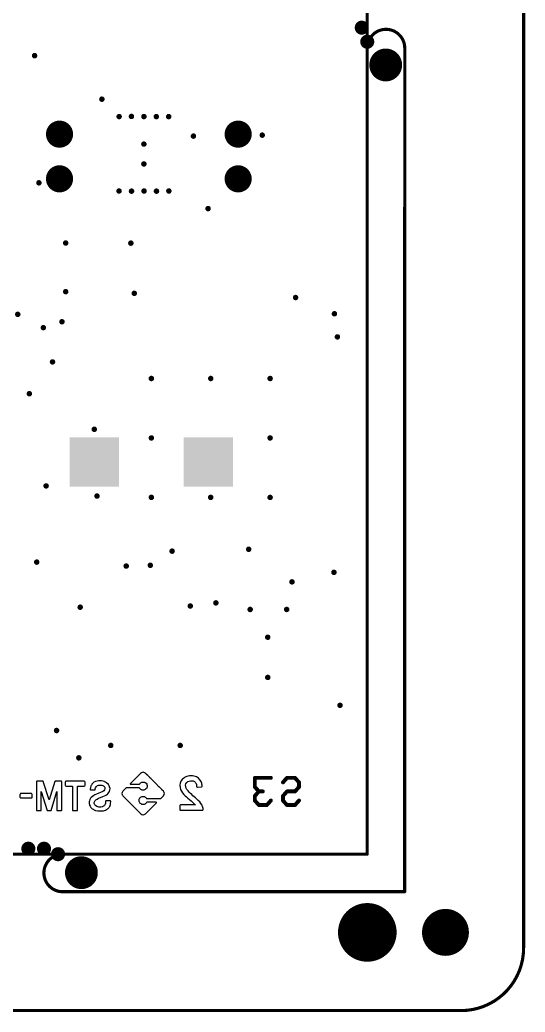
# Model space of a CAD drawing. Header units: inches. Extents: x -10 to 237, y -10 to 218.
# Drawn here: x 205 to 237.3, y -10.1 to 53.3 of the extents above; entities that cross this region are included whole.
import ezdxf

# ---------------------------------------------------------------- set-up
doc = ezdxf.new("R2010")
doc.units = ezdxf.units.IN
doc.header["$MEASUREMENT"] = 0
doc.layers.get('0').update_dxf_attribs({"color": 1})
doc.layers.add('1_DRL', color=12, linetype='Continuous')
doc.layers.add('3_GBS', color=52, linetype='Continuous')

# ---------------------------------------------------------------- blocks, each defined once
blk = doc.blocks.new('D11ROUND0_35001X0_35001')
at = {"const_width": 0.175005}
blk.add_lwpolyline([(0.087502, 0, 1), (-0.087502, 0, 1), (0.087502, 0)], format="xyb", dxfattribs=at)
blk = doc.blocks.new('D18ROUND3_55001X3_55001')
at = {"const_width": 1.775005}
blk.add_lwpolyline([(0.887502, 0, 1), (-0.887502, 0, 1), (0.887502, 0)], format="xyb", dxfattribs=at)
blk = doc.blocks.new('D12ROUND0_7X0_7')
at = {"const_width": 0.35}
blk.add_lwpolyline([(0.175, 0, 1), (-0.175, 0, 1), (0.175, 0)], format="xyb", dxfattribs=at)
blk = doc.blocks.new('D19ROUND1_8X1_8')
at = {"const_width": 0.9}
blk.add_lwpolyline([(0.45, 0, 1), (-0.45, 0, 1), (0.45, 0)], format="xyb", dxfattribs=at)
blk = doc.blocks.new('D64ROUND1_73479X1_73479')
at = {"const_width": 0.867395}
blk.add_lwpolyline([(0.433698, 0, 1), (-0.433698, 0, 1), (0.433698, 0)], format="xyb", dxfattribs=at)
blk = doc.blocks.new('D65RECTANGLE3_15719X3_1572')
blk.add_solid([(-1.578595, -1.5786), (1.578595, -1.5786), (-1.578595, 1.5786), (1.578595, 1.5786)])
blk = doc.blocks.new('D81ROUND3_75001X3_75001')
at = {"const_width": 1.875005}
blk.add_lwpolyline([(0.937503, 0, 1), (-0.937503, 0, 1), (0.937503, 0)], format="xyb", dxfattribs=at)
blk = doc.blocks.new('D82ROUND0_9X0_9')
at = {"const_width": 0.45}
blk.add_lwpolyline([(0.225, 0, 1), (-0.225, 0, 1), (0.225, 0)], format="xyb", dxfattribs=at)
blk = doc.blocks.new('D83ROUND2_99999X2_99999')
at = {"const_width": 1.499995}
blk.add_lwpolyline([(0.749997, 0, 1), (-0.749997, 0, 1), (0.749997, 0)], format="xyb", dxfattribs=at)
blk = doc.blocks.new('D87ROUND2_1X2_1')
at = {"const_width": 1.05}
blk.add_lwpolyline([(0.525, 0, 1), (-0.525, 0, 1), (0.525, 0)], format="xyb", dxfattribs=at)

msp = doc.modelspace()

# ---------------------------------------------------------------- linework, layer by layer
at = {"layer": '3_GBS'}
for points, const_width in [([(237.19953, -5.99999), (237.19953, 213.73958)], 0.2), ([(227.19462, 64.18313), (227.18954, 0)], 0.2), ([(229.59372, 51.55128), (229.58936, -2.4)], 0.2), ([(221.02821, 4.88104), (220.00172, 4.88104)], 0.25001), ([(220.00172, 4.88104), (220.00172, 4.30157)], 0.25001), ([(222.05833, 4.88104), (221.80172, 4.5913)], 0.25001), ([(222.57159, 4.88104), (222.05833, 4.88104)], 0.25001), ([(222.82821, 4.5913), (222.57159, 4.88104)], 0.25001), ([(222.82821, 4.30157), (222.82821, 4.5913)], 0.25001), ([(220.00172, 4.30157), (220.25834, 4.01183)], 0.25001), ([(220.25834, 4.01183), (220.00172, 3.72209)], 0.25001), ([(220.00172, 3.72209), (220.00172, 3.43235)], 0.25001), ([(220.25834, 4.01183), (220.51495, 4.01183)], 0.25001), ([(221.80172, 3.72209), (222.05833, 4.01183)], 0.25001), ([(221.80172, 3.43235), (221.80172, 3.72209)], 0.25001), ([(222.05833, 4.01183), (222.57159, 4.01183)], 0.25001), ([(222.57159, 4.01183), (222.82821, 4.30157)], 0.25001), ([(220.00172, 3.43235), (220.25834, 3.14262)], 0.25001), ([(220.25834, 3.14262), (220.77159, 3.14262)], 0.25001), ([(220.77159, 3.14262), (221.02821, 3.43235)], 0.25001), ([(222.05833, 3.14262), (221.80172, 3.43235)], 0.25001), ([(222.57159, 3.14262), (222.05833, 3.14262)], 0.25001), ([(222.82821, 3.43235), (222.57159, 3.14262)], 0.25001), ([(227.18954, 0), (114.79477, 0)], 0.2), ([(229.58936, -2.4), (207.70459, -2.4)], 0.2), ([(-5.99999, -9.99998), (233.19953, -9.99998)], 0.2)]:
    msp.add_lwpolyline(points, dxfattribs=dict(at, const_width=const_width))
at = {"layer": '3_GBS', "const_width": 0.2}
for points in [[(227.19383, 51.5399, -0.995269), (229.59372, 51.55128)], [(207.70459, -2.4, -0.414214), (206.50459, -1.2), (206.50459, -1.2, -0.414214), (207.70459, 0)], [(233.19953, -9.99998, 0.414214), (237.19953, -5.99999)]]:
    msp.add_lwpolyline(points, format="xyb", dxfattribs=at)
at = {"layer": '3_GBS'}
for points, const_width in [([(229.54372, 51.55128, 1), (229.64372, 51.55128, 1), (229.54372, 51.55128)], 0.1), ([(229.54372, 51.55128, 1), (229.64372, 51.55128, 1), (229.54372, 51.55128)], 0.1), ([(229.54372, 51.55128, 1), (229.64372, 51.55128, 1), (229.54372, 51.55128)], 0.1), ([(219.939218, 4.88104, 1), (220.064223, 4.88104, 1), (219.939218, 4.88104)], 0.125005), ([(219.939218, 4.88104, 1), (220.064223, 4.88104, 1), (219.939218, 4.88104)], 0.125005), ([(219.939218, 4.88104, 1), (220.064223, 4.88104, 1), (219.939218, 4.88104)], 0.125005), ([(220.965708, 4.88104, 1), (221.090713, 4.88104, 1), (220.965708, 4.88104)], 0.125005), ([(221.739218, 4.5913, 1), (221.864222, 4.5913, 1), (221.739218, 4.5913)], 0.125005), ([(221.739218, 4.5913, 1), (221.864222, 4.5913, 1), (221.739218, 4.5913)], 0.125005), ([(221.995828, 4.88104, 1), (222.120833, 4.88104, 1), (221.995828, 4.88104)], 0.125005), ([(221.995828, 4.88104, 1), (222.120833, 4.88104, 1), (221.995828, 4.88104)], 0.125005), ([(221.995828, 4.88104, 1), (222.120833, 4.88104, 1), (221.995828, 4.88104)], 0.125005), ([(222.509087, 4.88104, 1), (222.634092, 4.88104, 1), (222.509087, 4.88104)], 0.125005), ([(222.509087, 4.88104, 1), (222.634092, 4.88104, 1), (222.509087, 4.88104)], 0.125005), ([(222.509087, 4.88104, 1), (222.634092, 4.88104, 1), (222.509087, 4.88104)], 0.125005), ([(222.765708, 4.5913, 1), (222.890713, 4.5913, 1), (222.765708, 4.5913)], 0.125005), ([(222.765708, 4.5913, 1), (222.890713, 4.5913, 1), (222.765708, 4.5913)], 0.125005), ([(222.765708, 4.5913, 1), (222.890713, 4.5913, 1), (222.765708, 4.5913)], 0.125005), ([(219.939218, 4.30157, 1), (220.064223, 4.30157, 1), (219.939218, 4.30157)], 0.125005), ([(219.939218, 4.30157, 1), (220.064223, 4.30157, 1), (219.939218, 4.30157)], 0.125005), ([(219.939218, 4.30157, 1), (220.064223, 4.30157, 1), (219.939218, 4.30157)], 0.125005), ([(219.939218, 3.72209, 1), (220.064223, 3.72209, 1), (219.939218, 3.72209)], 0.125005), ([(219.939218, 3.72209, 1), (220.064223, 3.72209, 1), (219.939218, 3.72209)], 0.125005), ([(219.939218, 3.72209, 1), (220.064223, 3.72209, 1), (219.939218, 3.72209)], 0.125005), ([(220.195838, 4.01183, 1), (220.320843, 4.01183, 1), (220.195838, 4.01183)], 0.125005), ([(220.195838, 4.01183, 1), (220.320843, 4.01183, 1), (220.195838, 4.01183)], 0.125005), ([(220.195838, 4.01183, 1), (220.320843, 4.01183, 1), (220.195838, 4.01183)], 0.125005), ([(220.195838, 4.01183, 1), (220.320843, 4.01183, 1), (220.195838, 4.01183)], 0.125005), ([(220.452448, 4.01183, 1), (220.577452, 4.01183, 1), (220.452448, 4.01183)], 0.125005), ([(220.452448, 4.01183, 1), (220.577452, 4.01183, 1), (220.452448, 4.01183)], 0.125005), ([(221.739218, 3.72209, 1), (221.864222, 3.72209, 1), (221.739218, 3.72209)], 0.125005), ([(221.739218, 3.72209, 1), (221.864222, 3.72209, 1), (221.739218, 3.72209)], 0.125005), ([(221.739218, 3.72209, 1), (221.864222, 3.72209, 1), (221.739218, 3.72209)], 0.125005), ([(221.995828, 4.01183, 1), (222.120833, 4.01183, 1), (221.995828, 4.01183)], 0.125005), ([(221.995828, 4.01183, 1), (222.120833, 4.01183, 1), (221.995828, 4.01183)], 0.125005), ([(221.995828, 4.01183, 1), (222.120833, 4.01183, 1), (221.995828, 4.01183)], 0.125005), ([(222.509087, 4.01183, 1), (222.634092, 4.01183, 1), (222.509087, 4.01183)], 0.125005), ([(222.509087, 4.01183, 1), (222.634092, 4.01183, 1), (222.509087, 4.01183)], 0.125005), ([(222.509087, 4.01183, 1), (222.634092, 4.01183, 1), (222.509087, 4.01183)], 0.125005), ([(222.765708, 4.30157, 1), (222.890713, 4.30157, 1), (222.765708, 4.30157)], 0.125005), ([(222.765708, 4.30157, 1), (222.890713, 4.30157, 1), (222.765708, 4.30157)], 0.125005), ([(222.765708, 4.30157, 1), (222.890713, 4.30157, 1), (222.765708, 4.30157)], 0.125005), ([(219.939218, 3.43235, 1), (220.064223, 3.43235, 1), (219.939218, 3.43235)], 0.125005), ([(219.939218, 3.43235, 1), (220.064223, 3.43235, 1), (219.939218, 3.43235)], 0.125005), ([(219.939218, 3.43235, 1), (220.064223, 3.43235, 1), (219.939218, 3.43235)], 0.125005), ([(220.195838, 3.14262, 1), (220.320843, 3.14262, 1), (220.195838, 3.14262)], 0.125005), ([(220.195838, 3.14262, 1), (220.320843, 3.14262, 1), (220.195838, 3.14262)], 0.125005), ([(220.195838, 3.14262, 1), (220.320843, 3.14262, 1), (220.195838, 3.14262)], 0.125005), ([(220.709088, 3.14262, 1), (220.834093, 3.14262, 1), (220.709088, 3.14262)], 0.125005), ([(220.709088, 3.14262, 1), (220.834093, 3.14262, 1), (220.709088, 3.14262)], 0.125005), ([(220.709088, 3.14262, 1), (220.834093, 3.14262, 1), (220.709088, 3.14262)], 0.125005), ([(220.965708, 3.43235, 1), (221.090713, 3.43235, 1), (220.965708, 3.43235)], 0.125005), ([(220.965708, 3.43235, 1), (221.090713, 3.43235, 1), (220.965708, 3.43235)], 0.125005), ([(221.739218, 3.43235, 1), (221.864222, 3.43235, 1), (221.739218, 3.43235)], 0.125005), ([(221.739218, 3.43235, 1), (221.864222, 3.43235, 1), (221.739218, 3.43235)], 0.125005), ([(221.739218, 3.43235, 1), (221.864222, 3.43235, 1), (221.739218, 3.43235)], 0.125005), ([(221.995828, 3.14262, 1), (222.120833, 3.14262, 1), (221.995828, 3.14262)], 0.125005), ([(221.995828, 3.14262, 1), (222.120833, 3.14262, 1), (221.995828, 3.14262)], 0.125005), ([(221.995828, 3.14262, 1), (222.120833, 3.14262, 1), (221.995828, 3.14262)], 0.125005), ([(222.509087, 3.14262, 1), (222.634092, 3.14262, 1), (222.509087, 3.14262)], 0.125005), ([(222.509087, 3.14262, 1), (222.634092, 3.14262, 1), (222.509087, 3.14262)], 0.125005), ([(222.509087, 3.14262, 1), (222.634092, 3.14262, 1), (222.509087, 3.14262)], 0.125005), ([(222.765708, 3.43235, 1), (222.890713, 3.43235, 1), (222.765708, 3.43235)], 0.125005), ([(207.65459, 0, 1), (207.75459, 0, 1), (207.65459, 0)], 0.1), ([(207.65459, 0, 1), (207.75459, 0, 1), (207.65459, 0)], 0.1), ([(227.13954, 0, 1), (227.23954, 0, 1), (227.13954, 0)], 0.1), ([(227.13954, 0, 1), (227.23954, 0, 1), (227.13954, 0)], 0.1), ([(227.13954, 0, 1), (227.23954, 0, 1), (227.13954, 0)], 0.1), ([(207.65459, -2.4, 1), (207.75459, -2.4, 1), (207.65459, -2.4)], 0.1), ([(207.65459, -2.4, 1), (207.75459, -2.4, 1), (207.65459, -2.4)], 0.1), ([(229.53936, -2.4, 1), (229.63936, -2.4, 1), (229.53936, -2.4)], 0.1), ([(229.53936, -2.4, 1), (229.63936, -2.4, 1), (229.53936, -2.4)], 0.1), ([(229.53936, -2.4, 1), (229.63936, -2.4, 1), (229.53936, -2.4)], 0.1), ([(237.14953, -5.99999, 1), (237.24953, -5.99999, 1), (237.14953, -5.99999)], 0.1), ([(237.14953, -5.99999, 1), (237.24953, -5.99999, 1), (237.14953, -5.99999)], 0.1), ([(233.14953, -9.99998, 1), (233.24953, -9.99998, 1), (233.14953, -9.99998)], 0.1), ([(233.14953, -9.99998, 1), (233.24953, -9.99998, 1), (233.14953, -9.99998)], 0.1), ([(233.14953, -9.99998, 1), (233.24953, -9.99998, 1), (233.14953, -9.99998)], 0.1)]:
    msp.add_lwpolyline(points, format="xyb", close=True, dxfattribs=dict(at, const_width=const_width))
for points in [[(211.80108, 3.48361), (211.80539, 3.48013), (211.87842, 3.40713), (211.87974, 3.40538), (211.98284, 3.30284), (211.98533, 3.29938), (211.98698, 3.29763), (211.99155, 3.29415), (212.06727, 3.2177), (212.07156, 3.21422), (212.09071, 3.19509), (212.09203, 3.19336), (212.54281, 2.7432), (212.54413, 2.74147), (212.70074, 2.58679), (212.70074, 2.58679, 0.152722), (212.83978, 2.52423), (212.85533, 2.52161), (212.91032, 2.53119), (212.95952, 2.55029), (212.96567, 2.55377), (213.00752, 2.58679), (213.01042, 2.58854), (213.7015, 3.2785), (213.7015, 3.2785, 0.576548), (213.69543, 3.31676), (213.08865, 3.31676), (213.08865, 3.31676, 0.204165), (213.07626, 3.30459), (213.04839, 3.26288), (213.04367, 3.25765), (212.99493, 3.2177), (212.98317, 3.21074), (212.96325, 3.20205), (212.96325, 3.20205, -0.249321), (212.7808, 3.1864), (212.72645, 3.20899), (212.67395, 3.24896), (212.66869, 3.25417), (212.65314, 3.27505), (212.65314, 3.27505, -0.415739), (212.68723, 3.62958), (212.72581, 3.65915), (212.78588, 3.68348), (212.79261, 3.68521), (212.83221, 3.69042), (212.83221, 3.69042, -0.236999), (213.03473, 3.61742), (213.04387, 3.61048), (213.04738, 3.607), (213.07852, 3.56006), (213.08629, 3.55313), (213.09056, 3.55138), (213.9696, 3.55138), (213.97389, 3.55313), (213.97664, 3.55486), (214.04323, 3.6209), (214.04453, 3.62265), (214.11405, 3.69217), (214.11839, 3.69562), (214.14753, 3.72519), (214.16394, 3.74777), (214.16731, 3.75125), (214.18075, 3.77038), (214.18271, 3.77386), (214.18415, 3.77731), (214.1871, 3.78254), (214.1887, 3.78775), (214.19614, 3.80512), (214.1981, 3.8086), (214.20371, 3.82425), (214.21093, 3.87812), (214.21098, 3.8816), (214.20277, 3.93896), (214.18217, 3.98762), (214.15027, 4.03108), (214.05908, 4.12318), (214.05634, 4.12666), (214.05207, 4.13014), (213.87318, 4.30916), (213.87044, 4.31262), (213.86612, 4.3161), (213.68454, 4.49859), (213.68022, 4.50207), (213.47506, 4.70715), (213.47224, 4.71063), (213.34298, 4.83923), (213.34024, 4.84271), (213.29256, 4.88965), (213.29018, 4.89311), (213.15708, 5.02521), (213.15434, 5.02869), (213.15004, 5.03215), (213.07887, 5.10342), (213.07666, 5.1069), (213.05271, 5.12948), (213.04875, 5.13471), (213.0423, 5.13992), (213.01299, 5.16946), (213.01024, 5.17294), (213.00836, 5.17467), (213.00272, 5.17815), (212.96752, 5.20596), (212.95807, 5.21117), (212.90948, 5.23029), (212.85591, 5.23811), (212.85363, 5.23811), (212.79876, 5.23029), (212.79518, 5.22856), (212.7502, 5.21117), (212.74766, 5.20944), (212.74075, 5.20596), (212.69528, 5.16946), (212.63991, 5.11383), (212.63501, 5.11038), (212.63313, 5.10863), (212.62939, 5.10342), (212.55822, 5.03215), (212.55581, 5.03042), (212.55393, 5.02869), (212.55119, 5.02521), (212.42787, 4.90182), (212.42271, 4.89834), (212.42084, 4.89659), (212.4157, 4.88965), (212.37224, 4.84619), (212.36991, 4.84444), (212.36803, 4.84271), (212.36529, 4.83923), (212.23602, 4.71063), (212.23321, 4.70715), (212.18213, 4.65676), (212.17933, 4.65328), (212.03681, 4.51076), (212.03681, 4.51076, 0.651792), (212.04225, 4.47078), (212.61662, 4.47078), (212.62866, 4.47947), (212.63016, 4.48122), (212.6427, 4.50207), (212.66871, 4.53334), (212.7105, 4.56636), (212.71603, 4.56984), (212.7247, 4.5768), (212.7279, 4.57853), (212.76828, 4.59417), (212.76828, 4.59417, -0.241766), (212.93999, 4.59417), (212.98037, 4.57853), (213.03993, 4.53334), (213.08055, 4.47947), (213.09119, 4.45341), (213.09185, 4.44993), (213.09307, 4.44645), (213.09307, 4.44645, -0.165403), (213.11006, 4.32653), (213.10379, 4.28307), (213.09058, 4.25181), (213.08906, 4.24658), (213.0804, 4.22572), (213.03739, 4.17012), (212.99112, 4.13362), (212.98395, 4.13014), (212.97956, 4.12666), (212.97956, 4.12666, -0.388381), (212.64654, 4.19966), (212.64316, 4.20314), (212.62784, 4.22747), (212.61852, 4.23441), (211.81784, 4.23616), (211.7948, 4.23964), (211.7948, 4.23964, 0.434812), (211.76028, 4.23441), (211.56061, 4.03629), (211.52599, 3.98935), (211.50329, 3.93548), (211.49617, 3.8816), (211.49612, 3.87985), (211.50306, 3.82598), (211.50905, 3.8086), (211.51093, 3.80512), (211.52447, 3.7721), (211.52642, 3.76862), (211.55965, 3.72519), (211.58446, 3.70086), (211.58878, 3.69562), (211.59315, 3.69217), (211.6122, 3.67304), (211.61355, 3.67129), (211.66612, 3.61917), (211.66745, 3.61742)], [(206.31104, 2.78318), (206.32501, 2.79187), (206.33136, 2.80579), (206.33177, 4.01109), (206.33228, 4.01109), (206.70985, 2.80231), (206.71729, 2.79014), (206.72963, 2.78318), (206.94244, 2.78318), (206.94726, 2.78493), (206.95895, 2.79535), (206.96077, 2.79883), (207.33616, 4.00586), (207.33695, 4.00586), (207.33708, 4.005), (207.3372, 2.80751), (207.34023, 2.7971), (207.34975, 2.78666), (207.3529, 2.78493), (207.35773, 2.78318), (207.62115, 2.78318), (207.62598, 2.78493), (207.6291, 2.78666), (207.63151, 2.78841), (207.64071, 2.80231), (207.64147, 2.80579), (207.6416, 4.64111), (207.64101, 4.64459), (207.63278, 4.65849), (207.62445, 4.66369), (207.22242, 4.66369), (207.22242, 4.66369, 0.208959), (207.20695, 4.64805), (206.83489, 3.48099), (206.83357, 3.48186), (206.46682, 4.64632), (206.46083, 4.65676), (206.45074, 4.66369), (206.04762, 4.66369), (206.04404, 4.66197), (206.03378, 4.65153), (206.03045, 4.64111), (206.03025, 2.80982), (206.03025, 2.80982, 0.342475), (206.05092, 2.78318)], [(208.32818, 4.35087), (208.32829, 2.80751), (208.33131, 2.7971), (208.34086, 2.78666), (208.34401, 2.78493), (208.34883, 2.78318), (208.63423, 2.78318), (208.63905, 2.78493), (208.6422, 2.78666), (208.6422, 2.78666, 0.254673), (208.6549, 2.80997), (208.65488, 4.35087), (209.0864, 4.35259), (209.0864, 4.35259, 0.354729), (209.13664, 4.40995), (209.13669, 4.60514), (209.13669, 4.60514, 0.341452), (209.09143, 4.66369), (207.91805, 4.66369), (207.89443, 4.65153), (207.87766, 4.62895), (207.87284, 4.60809), (207.87279, 4.4117), (207.87279, 4.4117, 0.362886), (207.92305, 4.35259)], [(209.5371, 2.96047, 0.121318), (209.64804, 2.87355), (209.67405, 2.85618), (209.80827, 2.79883), (209.80895, 2.79796), (209.80908, 2.79951), (209.81457, 2.7971), (209.96143, 2.76581), (210.23364, 2.76581), (210.31175, 2.7797), (210.38993, 2.80055), (210.45406, 2.82489), (210.51771, 2.85793), (210.52208, 2.86139), (210.57733, 2.89616), (210.57733, 2.89616, 0.121902), (210.71799, 3.05778), (210.71799, 3.05778, 0.078202), (210.76757, 3.18465), (210.77616, 3.21247), (210.78007, 3.38452), (210.77555, 3.40017), (210.76633, 3.40886), (210.76275, 3.41061), (210.75602, 3.41234), (210.47855, 3.41234), (210.47855, 3.41234, 0.347872), (210.45467, 3.388), (210.45165, 3.25417), (210.43153, 3.19336), (210.43153, 3.19336, -0.195696), (210.31777, 3.06474), (210.26183, 3.03693), (210.26183, 3.03693, -0.300052), (209.79707, 3.11861), (209.79707, 3.11861, -0.493453), (209.82912, 3.46621), (209.83766, 3.4749), (209.90616, 3.52532), (209.99867, 3.57746), (210.13621, 3.63482), (210.27916, 3.68348), (210.4913, 3.78254), (210.49374, 3.78427), (210.5165, 3.80512), (210.56633, 3.83814), (210.58716, 3.859), (210.58807, 3.86075), (210.64278, 3.91462), (210.64278, 3.91462, 0.282415), (210.70844, 4.31262), (210.68838, 4.36476), (210.66994, 4.39778), (210.6693, 4.39953), (210.63064, 4.45513), (210.50626, 4.56636), (210.44294, 4.60461), (210.37664, 4.63588), (210.37393, 4.63763), (210.29866, 4.66369), (210.19508, 4.68282), (210.11789, 4.6863), (210.11789, 4.6863, 0.06447), (209.92175, 4.67065), (209.80535, 4.64459), (209.7085, 4.60113), (209.67908, 4.58201), (209.6038, 4.51597), (209.58018, 4.48295), (209.56575, 4.45689), (209.54167, 4.42211), (209.51218, 4.36128), (209.51111, 4.35955), (209.47708, 4.26397), (209.47591, 4.25874), (209.46669, 4.15272), (209.46669, 4.15272, 0.253012), (209.48734, 4.11102), (209.77055, 4.11102), (209.77055, 4.11102, 0.336449), (209.79117, 4.13708), (209.7916, 4.18226), (209.7916, 4.18226, -0.187006), (209.83979, 4.30393), (209.83979, 4.30393, -0.101393), (209.88322, 4.34911), (209.88322, 4.34911, -0.087294), (210.0042, 4.40822), (210.0042, 4.40822, -0.126125), (210.27428, 4.38737), (210.31078, 4.3752), (210.32546, 4.36476), (210.33125, 4.35955), (210.35005, 4.3387), (210.35005, 4.3387, -0.428144), (210.34489, 4.05366), (210.34007, 4.0467), (210.26552, 3.99804), (209.86979, 3.84683), (209.76422, 3.79644), (209.69445, 3.75646), (209.60718, 3.6939), (209.53288, 3.62786), (209.48239, 3.57223), (209.44302, 3.50619), (209.41154, 3.40365), (209.41154, 3.40365, 0.147037), (209.41909, 3.18465), (209.4293, 3.13947), (209.45785, 3.06995), (209.50525, 2.99349), (209.5371, 2.96047)], [(216.64366, 2.80591), (216.64366, 2.80591, 0.400698), (216.69042, 2.85057), (216.69042, 2.85057, 0.145077), (216.62453, 3.12364), (216.62453, 3.12364, 0.086226), (216.28804, 3.52562), (216.28804, 3.52562, -0.005943), (215.96403, 3.80627), (215.96403, 3.80627, -0.048768), (215.66073, 4.13334), (215.66073, 4.13334, -0.10407), (215.57656, 4.31084), (215.57656, 4.31084, -0.33343), (215.71936, 4.64111), (215.71936, 4.64111, -0.200626), (216.04879, 4.68185), (216.04879, 4.68185, -0.181711), (216.20549, 4.56705), (216.20549, 4.56705, -0.145799), (216.27841, 4.32227), (216.27841, 4.32227, 0.44972), (216.33083, 4.27581), (216.59891, 4.30533), (216.59891, 4.30533, 0.414082), (216.64031, 4.35696), (216.64031, 4.35696, 0.067208), (216.58026, 4.59849), (216.58026, 4.59849, 0.255114), (216.11455, 4.98569), (216.11455, 4.98569, 0.097616), (215.7191, 4.98569), (215.7191, 4.98569, 0.110966), (215.44925, 4.86659), (215.44925, 4.86659, 0.230247), (215.20836, 4.40555), (215.20836, 4.40555, 0.185018), (215.37994, 3.91358), (215.37994, 3.91358, 0.045288), (215.71087, 3.58295), (215.71087, 3.58295, -0.01092), (216.12144, 3.22555), (216.12144, 3.22555, -0.030025), (216.17445, 3.17111), (216.19517, 3.14711), (215.25344, 3.14711), (215.25344, 3.14711, 0.414214), (215.20663, 3.1003), (215.20663, 2.85272), (215.20663, 2.85272, 0.414214), (215.25344, 2.80591)], [(204.96898, 3.64871), (204.96962, 3.6435), (204.97084, 3.63827), (204.98303, 3.61742), (205.00243, 3.60525), (205.00906, 3.60352), (205.71061, 3.60352), (205.71722, 3.60525), (205.72164, 3.607), (205.72806, 3.61048), (205.74447, 3.62786), (205.75077, 3.65044), (205.75087, 3.82425), (205.75087, 3.82425, 0.360448), (205.70937, 3.87292), (205.01031, 3.87292), (205.01031, 3.87292, 0.319622), (204.96878, 3.80164)]]:
    msp.add_lwpolyline(points, format="xyb", close=True, dxfattribs=at)

# ---------------------------------------------------------------- block references
at = {"layer": '1_DRL'}
for name, p in [('D12ROUND0_7X0_7', (226.84384, 52.84531)), ('D12ROUND0_7X0_7', (227.19386, 51.94531)), ('D11ROUND0_35001X0_35001', (205.90711, 51.054)), ('D19ROUND1_8X1_8', (228.37607, 50.46035)), ('D11ROUND0_35001X0_35001', (210.21495, 48.2727)), ('D11ROUND0_35001X0_35001', (211.31985, 47.16018)), ('D11ROUND0_35001X0_35001', (212.10471, 47.17034)), ('D11ROUND0_35001X0_35001', (212.90481, 47.16018)), ('D11ROUND0_35001X0_35001', (213.69729, 47.16018)), ('D11ROUND0_35001X0_35001', (214.48977, 47.16018)), ('D11ROUND0_35001X0_35001', (216.07219, 45.9105)), ('D11ROUND0_35001X0_35001', (220.47655, 45.974)), ('D11ROUND0_35001X0_35001', (212.90227, 45.4025)), ('D11ROUND0_35001X0_35001', (212.90227, 44.1325)), ('D11ROUND0_35001X0_35001', (206.18651, 42.926)), ('D11ROUND0_35001X0_35001', (211.31223, 42.40276)), ('D11ROUND0_35001X0_35001', (212.11233, 42.3926)), ('D11ROUND0_35001X0_35001', (212.91497, 42.40276)), ('D11ROUND0_35001X0_35001', (213.70745, 42.3926)), ('D11ROUND0_35001X0_35001', (214.49993, 42.40276)), ('D11ROUND0_35001X0_35001', (217.00945, 41.27754)), ('D11ROUND0_35001X0_35001', (207.89847, 39.07536)), ('D11ROUND0_35001X0_35001', (212.06915, 39.06774)), ('D11ROUND0_35001X0_35001', (207.89847, 35.96386)), ('D11ROUND0_35001X0_35001', (212.28759, 35.86226)), ('D11ROUND0_35001X0_35001', (222.61015, 35.59048)), ('D11ROUND0_35001X0_35001', (204.83269, 34.51606)), ('D11ROUND0_35001X0_35001', (225.09427, 34.55416)), ('D11ROUND0_35001X0_35001', (206.46845, 33.66516)), ('D11ROUND0_35001X0_35001', (207.65971, 34.04108)), ('D11ROUND0_35001X0_35001', (225.28477, 33.07334)), ('D11ROUND0_35001X0_35001', (207.05519, 31.47314)), ('D11ROUND0_35001X0_35001', (213.37979, 30.41396)), ('D11ROUND0_35001X0_35001', (217.17963, 30.41396)), ('D11ROUND0_35001X0_35001', (220.97947, 30.41396)), ('D11ROUND0_35001X0_35001', (205.57437, 29.4386)), ('D11ROUND0_35001X0_35001', (209.72727, 27.16784)), ('D11ROUND0_35001X0_35001', (213.37979, 26.61158)), ('D11ROUND0_35001X0_35001', (220.97947, 26.61158)), ('D11ROUND0_35001X0_35001', (206.64625, 23.5458)), ('D11ROUND0_35001X0_35001', (209.90253, 22.8981)), ('D11ROUND0_35001X0_35001', (213.37979, 22.81174)), ('D11ROUND0_35001X0_35001', (217.17963, 22.81174)), ('D11ROUND0_35001X0_35001', (220.97947, 22.81174)), ('D11ROUND0_35001X0_35001', (219.60787, 19.49704)), ('D11ROUND0_35001X0_35001', (214.70821, 19.37512)), ('D11ROUND0_35001X0_35001', (206.04427, 18.67408)), ('D11ROUND0_35001X0_35001', (211.77197, 18.42262)), ('D11ROUND0_35001X0_35001', (213.31375, 18.47088)), ('D11ROUND0_35001X0_35001', (225.06125, 18.0213)), ('D11ROUND0_35001X0_35001', (222.37901, 17.4117)), ('D11ROUND0_35001X0_35001', (208.82811, 15.79118)), ('D11ROUND0_35001X0_35001', (215.87153, 15.86738)), ('D11ROUND0_35001X0_35001', (217.50983, 16.06804)), ('D11ROUND0_35001X0_35001', (219.70439, 15.6464)), ('D11ROUND0_35001X0_35001', (222.03865, 15.6464)), ('D11ROUND0_35001X0_35001', (220.82707, 13.87094)), ('D11ROUND0_35001X0_35001', (220.82961, 11.303)), ('D11ROUND0_35001X0_35001', (225.45495, 9.51738)), ('D11ROUND0_35001X0_35001', (207.31427, 7.90702)), ('D11ROUND0_35001X0_35001', (210.78137, 6.95452)), ('D11ROUND0_35001X0_35001', (215.22637, 6.95452)), ('D11ROUND0_35001X0_35001', (208.73921, 6.1595)), ('D12ROUND0_7X0_7', (205.51, 0.35001)), ('D12ROUND0_7X0_7', (206.51, 0.35001)), ('D12ROUND0_7X0_7', (207.41, 0)), ('D19ROUND1_8X1_8', (208.90454, -1.18232)), ('D18ROUND3_55001X3_55001', (227.19955, -4.99999))]:
    msp.add_blockref(name, p, dxfattribs=at)
at = {"layer": '3_GBS'}
for name, p in [('D82ROUND0_9X0_9', (226.84384, 52.84531)), ('D82ROUND0_9X0_9', (227.19386, 51.94531)), ('D87ROUND2_1X2_1', (228.37607, 50.46035)), ('D64ROUND1_73479X1_73479', (207.50477, 46.0375)), ('D64ROUND1_73479X1_73479', (218.93477, 46.0375)), ('D64ROUND1_73479X1_73479', (207.50477, 43.18)), ('D64ROUND1_73479X1_73479', (218.93477, 43.18)), ('D65RECTANGLE3_15719X3_1572', (209.72727, 25.0825)), ('D65RECTANGLE3_15719X3_1572', (217.02977, 25.0825)), ('D82ROUND0_9X0_9', (205.51, 0.35001)), ('D82ROUND0_9X0_9', (206.51, 0.35001)), ('D82ROUND0_9X0_9', (207.41, 0)), ('D87ROUND2_1X2_1', (208.90454, -1.18232)), ('D81ROUND3_75001X3_75001', (227.19955, -4.99999)), ('D83ROUND2_99999X2_99999', (232.19954, -4.99999))]:
    msp.add_blockref(name, p, dxfattribs=at)

doc.saveas('drawing.dxf')
